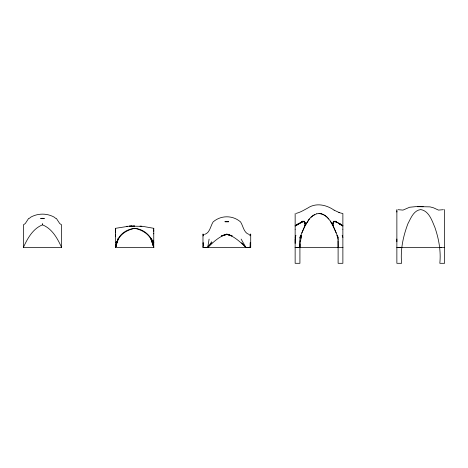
<?xml version="1.0" encoding="UTF-8"?>
<svg xmlns="http://www.w3.org/2000/svg" width="468" height="468" viewBox="0 0 468 468"><rect width="100%" height="100%" fill="white"/><g stroke="black" fill="none" stroke-linecap="round" stroke-linejoin="round"><path stroke-width="0.7" d="M23.406 247.391L23.406 224.856L25.295 223.511L28.712 218.304L29.32 218.404L30.584 217.257C37.949 213.092 47.046 213.092 54.411 217.257L55.674 218.404L56.283 218.304L59.705 223.511L61.589 224.856L61.589 247.391L23.4 247.391C27.53 238.452 32.836 228.671 42.5 224.856C52.159 228.671 57.465 238.452 61.589 247.391M115.578 232.888L115.584 229.016M153.756 242.793L153.756 233.228M250.713 234.129L250.041 235.831L249.982 234.415L250.713 234.129L250.713 247.408L245.934 247.402C240.318 242.067 234.456 236.393 226.845 234.129L221.522 235.831L226.845 234.415L232.169 235.831L226.845 234.129C219.235 236.393 213.367 242.067 207.757 247.408L207.154 247.408M295.15 229.209L295.144 263.303L299.918 263.303L299.918 244.074M295.15 229.215L295.15 213.502M301.813 232.941L305.189 225.254L299.924 237.44L299.918 247.391L299.994 240.763M342.874 229.209L342.88 263.303L338.107 263.303L338.107 237.44L332.836 225.254L336.217 232.941M396.87 212.039L396.87 209.582M396.87 239.019L396.864 263.303L401.638 263.303C400.251 249.795 403.153 236.416 407.862 223.833C410.781 218.34 413.595 210.378 420.732 209.582C429.068 210.922 432.022 220.756 434.918 227.477C438.849 238.996 441.055 251.082 439.826 263.303L444.6 263.303L444.6 209.582M396.87 210.735L396.87 241.763M115.994 244.782L115.578 247.391L116.778 242.202L117.866 239.797L115.578 247.385L115.584 242.202M115.578 229.694L115.578 228.308L129.343 226.138M115.584 228.577L115.584 228.905L115.578 228.308M250.14 242.763L250.117 247.408L250.713 242.915M338.107 247.391L338.036 240.763M134.667 226.108L129.238 226.138L142.652 226.336L153.756 228.308L153.756 228.905M153.756 229.273L153.756 228.308M305.294 224.728L304.873 225.927L309.254 219.047L304.879 225.974L305.3 224.786L305.019 225.494C305.54 223.809 304.639 221.692 302.878 221.229L295.156 225.939L295.577 225.219L296.074 225.453L303.492 221.434L304.141 221.247L304.206 222.019L304.674 221.92L304.662 222.633L305.019 222.528M203.551 242.763L202.977 247.408L206.558 247.408M300.532 241.324L301.427 235.41M209.102 239.078L207.757 247.402L212.027 242.763M300.924 238.382L301.427 235.439M118.17 238.235L115.578 247.385L117.012 241.903M115.578 247.391L116.602 243.454M332.929 223.692L333.087 223.113L332.69 223.599M295.144 237.44L295.84 235.293L295.144 239.435L295.144 243.413M305.124 224.956L305.007 222.435L303.486 221.382L302.872 221.189L302.188 221.99L300.462 222.464M116.766 243.196L118.012 239.481M116.778 242.202C119.053 234.029 127.577 228.326 135.872 228.448C145.296 229.806 153.229 237.627 153.761 247.385L115.573 247.391M116.778 242.793L117.965 239.873M202.983 235.966L203.715 234.415L202.983 234.129L202.977 247.408L250.708 247.391M299.924 237.44L301.041 235.305M118.264 239.353C121.475 233.193 128.097 229.718 134.667 228.308C141.447 229.741 148.221 233.433 151.369 239.873M208.447 246.209L207.757 247.402L211.717 241.769M296.496 224.739L296.999 224.909L298.397 223.599L299.935 223.137L298.397 223.599L297.94 224.301L297.432 224.184L296.999 224.897L296.496 224.734L295.156 225.927M342.874 229.215L342.874 225.927L335.152 221.189C333.204 221.779 332.385 224.178 333.146 225.974C330.507 220.919 327.079 215.35 321.218 213.753M333.017 222.435L334.538 221.382L336.428 221.838L337.013 222.534M301.012 222.534L301.603 221.838L304.136 221.189L304.206 222.019M302.188 221.99L302.878 221.229M309.249 218.989L312.723 215.736L316.807 213.753M310.91 217.193L314.695 214.502M341.529 224.739L341.026 224.909L340.593 224.184L339.113 223.71L340.593 224.184L341.026 224.909L341.529 224.734L341.95 225.453L342.453 225.219L342.874 225.939L338.627 223.037L334.532 221.434L333.883 221.247L333.374 222.534M341.95 225.441L342.453 225.207L342.874 225.939L342.874 213.502M304.937 223.113L305.23 223.02L305.101 223.692L304.662 221.838L304.2 221.949M222.066 235.966L226.845 234.415L231.625 235.966M133.468 228.595L134.667 228.308M204.51 234.462C209.968 232.988 210.43 226.015 213.139 221.908L215.005 220.469C222.084 215.578 231.607 215.578 238.686 220.469L240.552 221.908C243.266 226.015 243.723 232.988 249.181 234.462M296.168 213.39C300.316 212.419 303.972 210.073 307.687 208.09C315.959 202.451 326.442 204.803 334.146 210.19M337.563 222.464L335.837 221.99L335.146 221.229M316.807 213.812C321.452 212.63 325.962 215.561 328.77 219.047M126.682 226.336L127.512 226.249M443.412 209.687L438.475 210.097L433.52 207.81L429.998 206.868L416.344 206.587L409.623 207.242L402.995 210.097L398.057 209.687M133.321 226.079L134.667 226.062M401.638 247.379L396.864 247.391L444.6 247.391M130.274 226.114L132.046 226.102L131.49 226.102M441.616 247.391L439.826 247.379M299.321 247.391L295.144 247.391L342.88 247.391L342.284 247.391M139.99 226.138L141.851 226.249M319.012 213.49L321.218 213.812M342.371 213.461L339.353 212.636L334.146 210.19M333.819 222.019L333.356 221.92L332.684 223.681L333.152 225.927L332.871 224.289M333.889 221.189L334.538 221.382M338.855 212.437L339.353 212.636M241.663 242.763L245.94 247.408L241.108 239.078M339.628 223.599L340.09 224.289M330.309 221.036L333.152 225.927M338.107 237.44L336.983 235.305L338.107 239.435M150.608 238.668L152.568 243.196L153.761 247.391L153.75 242.202L152.603 239.797L153.761 247.385L151.579 240.874M151.609 240.458L152.322 242.208M202.983 234.129L203.428 235.264M151.17 238.235L153.761 247.385L152.562 242.793M151.328 239.481L152.568 243.196M342.184 235.293L342.88 237.44M202.983 242.915L203.323 245.484M153.756 229.379L153.756 231.35M115.578 234.263L115.584 242.793M153.756 230.309L153.756 233.83M115.578 230.309L115.578 236.205M42.5 223.511L42.5 224.856M228.7 221.738L224.997 221.738L228.7 221.738M42.5 218.304L40.599 218.404L44.396 218.404L42.5 218.304M420.732 206.587L417.468 206.692L423.113 206.698L420.732 206.587"/></g></svg>
